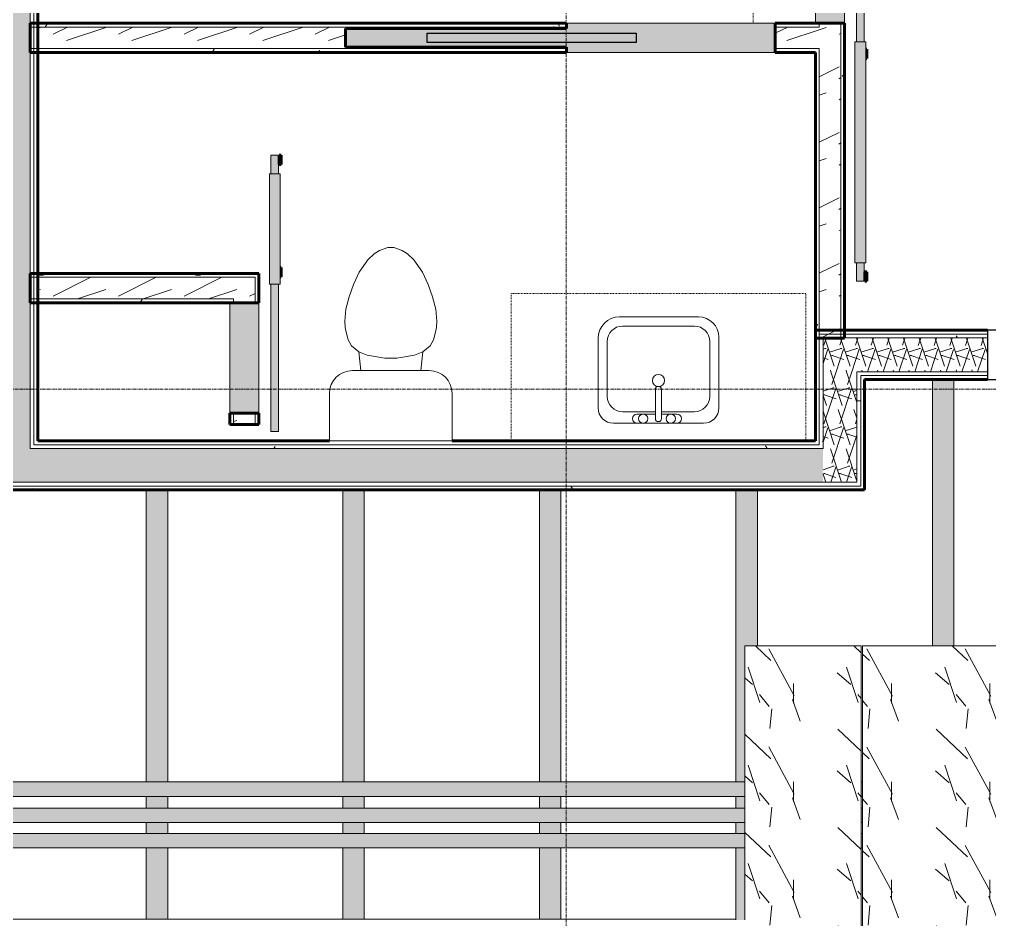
# Model space of a CAD drawing. Header units: inches. Extents: x -4169 to -1846, y 9706 to 12377.
# Drawn here: x -2916.3 to -2758.4, y 10380.8 to 10527.4 of the extents above; entities that cross this region are included whole.
import ezdxf

# ---------------------------------------------------------------- set-up
doc = ezdxf.new("R2010")
doc.units = ezdxf.units.IN
doc.header["$MEASUREMENT"] = 0
doc.linetypes.add('Dash', pattern=[0.25, 0.125, -0.125])
doc.linetypes.add('Grid Line 1_2_', pattern=[0.875, 0.5, -0.125, 0.125, -0.125])
for name, color, linetype, lineweight in [('0-1', 7, 'Continuous', 5), ('0-2', 7, 'Continuous', 18), ('A-CLNG', 13, 'Continuous', 18), ('A-CLNG-PATT-1', 35, 'Continuous', 18), ('A-DOOR', 31, 'Continuous', 18), ('A-DOOR-2', 90, 'Continuous', 30), ('A-DOOR-3', 135, 'Continuous', 18), ('A-DOOR-4', 7, 'Continuous', 18), ('A-DOOR-5', 50, 'Continuous', 60), ('A-DOOR-6', 31, 'Continuous', 30), ('A-DOOR-7', 31, 'Continuous', 9), ('A-DOOR-FRAM', 31, 'Continuous', 30), ('A-FLOR-2', 7, 'Continuous', 18), ('A-WALL', 113, 'Continuous', 18), ('A-WALL-1', 8, 'Continuous', 5), ('A-WALL-3', 50, 'Continuous', 60), ('A-WALL-4', 7, 'Continuous', 18), ('A-WALL-PATT-1', 250, 'Continuous', 9), ('A-WALL-PATT-2', 253, 'Continuous', 9), ('A-WALL-PATT-4', 111, 'Continuous', 9), ('I-FURN-1', 250, 'Continuous', 9), ('I-FURN-HDLN-1', 250, 'Dash', 9), ('I-WALL-3', 2, 'Continuous', 60), ('P-PIPE', 3, 'Continuous', 9), ('P-PIPE-1', 3, 'Continuous', 5), ('P-SANR-FIXT-2', 250, 'Continuous', 9), ('Q-CASE-HDLN-1', 250, 'Dash', 9), ('S-BEAM', 12, 'Continuous', 9), ('S-GRID-1', 1, 'Grid Line 1_2_', 9)]:
    doc.layers.add(name, color=color, linetype=linetype, lineweight=lineweight)
pattern_1 = [(0, (0, 0), (20.48, 5.12), [0.845, -14.515, 0.845, -14.515, -81.92]), (0, (0, 0), (20.48, 5.12), [-30.72, 0.845, -29.875, 0.845, -14.515, -35.84]), (0, (0, 0), (20.48, 5.12), [-76.8, 0.845, -9.395, 0.845, -24.755]), (120, (7.68, 2.56), (-14.67405, 15.1762003), [0.845, -14.515, 0.845, -14.515, -81.92]), (120, (7.68, 2.56), (-14.67405, 15.1762003), [-30.72, 0.845, -29.875, 0.845, -14.515, -35.84]), (120, (7.68, 2.56), (-14.67405, 15.1762003), [-76.8, 0.845, -9.395, 0.845, -24.755]), (240, (10.24, 12.8), (-5.80595, -20.2962003), [0.845, -14.515, 0.845, -14.515, -81.92]), (240, (10.24, 12.8), (-5.80595, -20.2962003), [-30.72, 0.845, -29.875, 0.845, -14.515, -35.84]), (240, (10.24, 12.8), (-5.80595, -20.2962003), [-76.8, 0.845, -9.395, 0.845, -24.755])]
pattern_2 = [(216.87, (4.265, 10.662), (31.9871619, 21.32545714), [5.331, -47.981]), (206.565, (10.662, 7.464), (-10.662476, -10.6620098), [11.921, -11.921]), (198.435, (10.662, 2.132), (-21.3244936, -10.6625869), [6.744, -26.974])]
pattern_3 = [(161.57, (0.32, 0.32), (-2.560496185, -0.000537386), [0, -18.214, 2.022, 0]), (18.43, (-0.32, 0.32), (-2.560496185, 0.000537386), [0, -18.214, 2.022, 0]), (108.43, (0.32, 0.32), (1.27922091, -6.400876726), [6.07, -14.166]), (71.57, (-0.32, 0.32), (1.27922091, 6.400876726), [6.07, -14.166])]

# ---------------------------------------------------------------- blocks, each defined once
blk = doc.blocks.new('Pocket_Door_2385 - 34_ x 80_-1722096-ENLARGED RCP - 2ND FLOOR PLAN')
at = {"layer": 'A-DOOR-2'}
for p, q in [((-39.67, -0.75), (-39.67, 0.75)), ((-39.67, 0.75), (-5.67, 0.75)), ((-5.67, 0.75), (-5.67, -0.75)), ((-5.67, -0.75), (-39.67, -0.75))]:
    blk.add_line(p, q, dxfattribs=at)
blk = doc.blocks.new('M_Sink Vanity-Square - 500 x 440mm-1372835-ENLARGED RCP - 2ND FLOOR PLAN')
at = {"layer": 'P-SANR-FIXT-2'}
for p, q in [((-5.72, 10.23), (7.14, 10.23)), ((-5.72, 10.23), (7.14, 10.23)), ((-5.22, 8.73), (6.46, 8.73)), ((-9.22, -4.59), (-9.22, 6.73)), ((-9.22, -4.59), (-9.22, 6.73)), ((10.46, 6.91), (10.46, -4.59)), ((10.46, 6.91), (10.46, -4.59)), ((-7.72, -2.72), (-7.72, 6.23)), ((8.96, 6.23), (8.96, -2.72)), ((0.12, -6.33), (0.12, -1.59)), ((1.12, -6.33), (1.12, -1.59)), ((0.12, -5.22), (-5.22, -5.22)), ((-2.88, -5.59), (0.12, -5.59)), ((6.46, -5.22), (1.12, -5.22)), ((1.12, -5.59), (3.62, -5.59)), ((7.96, -7.09), (-6.72, -7.09)), ((7.96, -7.09), (-6.72, -7.09)), ((3.62, -7.09), (-2.88, -7.09))]:
    blk.add_line(p, q, dxfattribs=at)
for centre, radius, start, end in [((-5.72, 6.73), 3.5, 90, 180), ((-5.72, 6.73), 3.5, 90, 180), ((7.14, 6.91), 3.32, 0, 90), ((7.14, 6.91), 3.32, 360, 90), ((-5.22, 6.23), 2.5, 90, 180), ((6.46, 6.23), 2.5, 360, 90), ((0.62, -0.13), 1, 360, 180), ((0.62, -0.13), 1, 180, 0), ((0.62, -1.59), 0.5, 360, 180), ((-5.22, -2.72), 2.5, 180, 270), ((6.46, -2.72), 2.5, 270, 360), ((-6.72, -4.59), 2.5, 180, 270), ((-6.72, -4.59), 2.5, 180, 270), ((7.96, -4.59), 2.5, 270, 0), ((7.96, -4.59), 2.5, 270, 0), ((-2.88, -6.34), 0.75, 90, 270), ((-1.88, -6.34), 0.75, 360, 180), ((2.62, -6.34), 0.75, 0, 180), ((3.62, -6.34), 0.75, 270, 90), ((-1.88, -6.34), 0.75, 180, 0), ((0.62, -6.33), 0.5, 180, 0), ((2.62, -6.34), 0.75, 180, 0)]:
    blk.add_arc(centre, radius, start, end, dxfattribs=at)
blk = doc.blocks.new('Toilet-Domestic-3D - Toilet-Domestic-3D-1352612-ENLARGED RCP - 2ND FLOOR PLAN')
at = {"layer": 'P-SANR-FIXT-2'}
for p, q in [((-9.98, 19.48), (9.98, 19.48)), ((-9.98, 11.75), (-9.98, 19.48)), ((9.98, 19.48), (9.98, 11.75)), ((6.25, 8.02), (-6.25, 8.02)), ((-4.86, 8.02), (-5.21, 5)), ((4.86, 8.02), (5.21, 5)), ((-5.21, 5), (-6.4, 4)), ((-3.84, 5.5), (-5.21, 5)), ((-1, 6), (-3.84, 5.5)), ((1, 6), (-1, 6)), ((3.84, 5.5), (1, 6)), ((5.21, 5), (3.84, 5.5)), ((6.4, 4), (5.21, 5)), ((-6.4, 4), (-6.97, 3)), ((6.97, 3), (6.4, 4)), ((-7.24, 2), (-7.41, 1)), ((-6.97, 3), (-7.24, 2)), ((7.24, 2), (6.97, 3)), ((7.41, 1), (7.24, 2)), ((-7.41, 1), (-7.5, 0)), ((-7.5, 0), (-7.33, -1.99)), ((7.33, -1.99), (7.5, 0)), ((7.5, 0), (7.41, 1)), ((-7.33, -1.99), (-6.79, -4)), ((6.79, -4), (7.33, -1.99)), ((-6.79, -4), (-6.06, -6)), ((6.06, -6), (6.79, -4)), ((-6.06, -6), (-5.13, -8)), ((5.13, -8), (6.06, -6)), ((-5.13, -8), (-3.74, -10)), ((3.74, -10), (5.13, -8)), ((-3.74, -10), (-2.74, -11)), ((-2.74, -11), (-1.87, -11.5)), ((1.87, -11.5), (2.74, -11)), ((2.74, -11), (3.74, -10)), ((-1.87, -11.5), (-0.5, -12)), ((-0.5, -12), (0.5, -12)), ((0.5, -12), (1.87, -11.5))]:
    blk.add_line(p, q, dxfattribs=at)
for centre, start, end in [((-6.25, 11.75), 180, 270), ((6.25, 11.75), 270, 360)]:
    blk.add_arc(centre, 3.73, start, end, dxfattribs=at)
blk = doc.blocks.new('OD_CW_Countertop - OD_CW_Countertop-V51-ENLARGED RCP - 2ND FLOOR PLAN')
at = {"layer": 'Q-CASE-HDLN-1'}
for p, q in [((0.74, 23.99), (0.74, 0)), ((48.74, 0), (48.74, 23.99)), ((0.74, 0), (48.74, 0))]:
    blk.add_line(p, q, dxfattribs=at)
blk = doc.blocks.new('Interior_barn_door_18732 - Interior_barn_door_18732-2490868-ENLARGED RCP - 2ND FLOOR PLAN')
at = {"layer": 'A-DOOR-3'}
h = blk.add_hatch(color=256, dxfattribs=at)
h.paths.add_polyline_path([(21, -4.79), (21, -4.32), (-21, -4.34), (-21, -4.95), (21, -4.95)], flags=0)
h.paths.add_polyline_path([(-57, -4.63), (-57, -4.32), (-60, -4.34), (-60, -4.95), (-57, -4.95), (-57, -4.64)], flags=0)
for points in [[(-21, -4.07), (-57, -4.07), (-57, -5.82), (-21, -5.82)], [(-58.5, -6), (-58.5, -5.67), (-60, -5.67), (-60, -6)], [(-22.23, -6), (-22.23, -5.82), (-23.73, -5.82), (-23.73, -6), (-22.68, -6)]]:
    blk.add_hatch(color=256, dxfattribs=at).paths.add_polyline_path(points, flags=0)
h = blk.add_hatch(color=256, dxfattribs=at)
h.paths.add_polyline_path([(21, -5.55), (21, -4.95), (-21, -4.95), (-21, -5.57), (21, -5.57)], flags=0)
h.paths.add_polyline_path([(-57, -5.39), (-57, -4.95), (-60, -4.95), (-60, -5.57), (-57, -5.55), (-57, -5.39)], flags=0)
at = {"layer": 'A-DOOR-4'}
for p, q in [((-60, -4.32), (-57, -4.32)), ((-60, -4.32), (-60, -4.95)), ((-57, -5.82), (-57, -4.07)), ((-57, -4.07), (-21, -4.07)), ((-21, -4.07), (-21, -5.82)), ((-21, -4.32), (21, -4.32)), ((21, -4.95), (21, -4.32)), ((-60, -4.95), (-60, -5.57)), ((-57, -5.57), (-60, -5.57)), ((-21, -5.82), (-57, -5.82)), ((21, -5.57), (-21, -5.57)), ((21, -5.57), (21, -4.95))]:
    blk.add_line(p, q, dxfattribs=at)
at = {"layer": 'A-DOOR-5'}
for p, q in [((-60, -6), (-60, -5.67)), ((-60, -5.67), (-58.5, -5.67)), ((-58.5, -6), (-60, -6)), ((-58.5, -5.67), (-58.5, -6)), ((-23.73, -6), (-23.73, -5.82)), ((-22.23, -6), (-23.73, -6)), ((-22.23, -5.82), (-22.23, -6))]:
    blk.add_line(p, q, dxfattribs=at)
blk = doc.blocks.new('Bed-Standard - Queen 60_ x 79_-1242961-ENLARGED RCP - 2ND FLOOR PLAN')
at = {"layer": 'I-FURN-1'}
for p, q in [((40.69, 37.7), (-19.31, 37.7)), ((-19.31, 37.7), (-19.31, -41.3)), ((40.69, -41.3), (40.69, 37.7)), ((-16.31, 35.7), (-16.31, 23.7)), ((-16.31, 35.7), (37.69, 35.7)), ((37.69, 35.7), (37.69, 23.7)), ((40.69, 23.7), (-19.31, 17.13)), ((-16.31, 23.7), (37.69, 23.7)), ((-19.31, -41.3), (40.69, -41.3))]:
    blk.add_line(p, q, dxfattribs=at)
at = {"layer": 'I-FURN-HDLN-1'}
for p, q in [((-55.31, 37.7), (-55.31, -77.3)), ((64.69, -77.3), (64.69, 37.7)), ((-55.31, -77.3), (64.69, -77.3))]:
    blk.add_line(p, q, dxfattribs=at)
blk = doc.blocks.new('Interior_barn_door_18732 - Interior_barn_door_18732 18_-2490978-ENLARGED RCP - 2ND FLOOR PLAN')
at = {"layer": 'A-DOOR-3'}
for points in [[(-33, 6), (-33, 5.67), (-31.5, 5.67), (-31.5, 6)], [(-13.13, 5.82), (-30, 5.82), (-30, 4.07), (-12, 4.07), (-12, 5.82)], [(-14.73, 6), (-14.73, 5.82), (-13.23, 5.82), (-13.23, 6)]]:
    blk.add_hatch(color=256, dxfattribs=at).paths.add_polyline_path(points, flags=0)
h = blk.add_hatch(color=256, dxfattribs=at)
h.paths.add_polyline_path([(12, 5.57), (-12, 5.55), (-12, 4.95), (12, 4.95), (12, 5.55)], flags=0)
h.paths.add_polyline_path([(-30, 5.57), (-33, 5.55), (-33, 4.95), (-30, 4.95), (-30, 5.57)], flags=0)
h = blk.add_hatch(color=256, dxfattribs=at)
h.paths.add_polyline_path([(10.81, 4.95), (-12, 4.95), (-12, 4.32), (12, 4.34), (12, 4.95)], flags=0)
h.paths.add_polyline_path([(-30, 4.95), (-33, 4.95), (-33, 4.32), (-30, 4.34), (-30, 4.8)], flags=0)
at = {"layer": 'A-DOOR-4'}
for p, q in [((-33, 5.57), (-30, 5.57)), ((-33, 5.57), (-33, 4.95)), ((-33, 4.95), (-33, 4.32)), ((-30, 4.07), (-30, 5.82)), ((-30, 5.82), (-12, 5.82)), ((-12, 5.82), (-12, 4.07)), ((-12, 5.57), (12, 5.57)), ((12, 4.95), (12, 5.57)), ((12, 4.32), (12, 4.95)), ((-30, 4.32), (-33, 4.32)), ((-12, 4.07), (-30, 4.07)), ((12, 4.32), (-12, 4.32))]:
    blk.add_line(p, q, dxfattribs=at)
at = {"layer": 'A-DOOR-5'}
for p, q in [((-33, 6), (-33, 5.67)), ((-31.5, 6), (-33, 6)), ((-33, 5.67), (-31.5, 5.67)), ((-31.5, 5.67), (-31.5, 6)), ((-14.73, 6), (-14.73, 5.82)), ((-13.23, 6), (-14.73, 6)), ((-13.23, 5.82), (-13.23, 6))]:
    blk.add_line(p, q, dxfattribs=at)
blk = doc.blocks.new('CTR - 1st Phase - Unit Layouts_rvt-1-ENLARGED RCP - 2ND FLOOR PLAN')
at = {"layer": 'A-WALL-1'}
for points in [[(-2782.6, 10526.79), (-2781.97, 10526.79), (-2781.97, 10562.79), (-2786.72, 10562.79), (-2786.72, 10526.79), (-2786.1, 10526.79)], [(-2827.25, 10522.04), (-2793.25, 10522.04), (-2793.25, 10526.79), (-2827.25, 10526.79), (-2827.25, 10525.92), (-2863.25, 10525.92), (-2863.25, 10522.92), (-2827.25, 10522.92), (-2827.25, 10522.67)], [(-2877.95, 10463.29), (-2877.32, 10463.29), (-2877.32, 10481.29), (-2882.07, 10481.29), (-2882.07, 10463.29), (-2881.45, 10463.29)]]:
    blk.add_hatch(color=256, dxfattribs=at).paths.add_polyline_path(points, flags=0)
at = {"layer": 'A-WALL-PATT-1'}
h = blk.add_hatch(dxfattribs=at)
h.set_pattern_fill('FP_1', color=256, style=0, pattern_type=2)
h.set_pattern_definition(pattern_1)
h.paths.add_polyline_path([(-2786.1, 10475.52), (-2786.1, 10522.67), (-2786.72, 10522.67), (-2786.72, 10475.52)], flags=0)
h.paths.add_polyline_path([(-2786.72, 10526.17), (-2786.1, 10526.17), (-2786.1, 10526.79), (-2786.72, 10526.79)], flags=0)
h.paths.add_polyline_path([(-2786.72, 10562.79), (-2786.1, 10562.79), (-2786.1, 10565.89), (-2786.72, 10565.89)], flags=0)
h = blk.add_hatch(dxfattribs=at)
h.set_pattern_fill('FP_1', color=256, style=0, pattern_type=2)
h.set_pattern_definition(pattern_1)
h.paths.add_polyline_path([(-2781.97, 10475.54), (-2781.97, 10475.54), (-2781.97, 10526.79), (-2782.6, 10526.79), (-2782.6, 10475.54)], flags=0)
h.paths.add_polyline_path([(-2781.97, 10562.79), (-2781.97, 10565.89), (-2782.6, 10565.89), (-2782.6, 10562.79)], flags=0)
h = blk.add_hatch(dxfattribs=at)
h.set_pattern_fill('FP_1', color=256, style=0, pattern_type=2)
h.set_pattern_definition(pattern_1)
h.paths.add_polyline_path([(-2786.72, 10526.17), (-2786.72, 10526.79), (-2793.25, 10526.79), (-2793.25, 10526.17), (-2788.86, 10526.17)], flags=0)
h.paths.add_polyline_path([(-2911.85, 10526.17), (-2827.25, 10526.17), (-2827.25, 10526.79), (-2913.32, 10526.79), (-2913.32, 10526.17)], flags=0)
h = blk.add_hatch(dxfattribs=at)
h.set_pattern_fill('FP_1', color=256, style=0, pattern_type=2)
h.set_pattern_definition(pattern_1)
h.paths.add_polyline_path([(-2786.72, 10522.04), (-2786.72, 10522.67), (-2793.25, 10522.67), (-2793.25, 10522.04), (-2788.86, 10522.04)], flags=0)
h.paths.add_polyline_path([(-2827.25, 10522.04), (-2827.25, 10522.67), (-2913.32, 10522.66), (-2913.32, 10522.04), (-2832.85, 10522.04)], flags=0)
h = blk.add_hatch(dxfattribs=at)
h.set_pattern_fill('FP_1', color=256, style=0, pattern_type=2)
h.set_pattern_definition(pattern_1)
h.paths.add_polyline_path([(-2877.32, 10485.42), (-2877.32, 10486.04), (-2913.32, 10486.02), (-2913.32, 10485.42), (-2877.95, 10485.42)], flags=0)
h = blk.add_hatch(dxfattribs=at)
h.set_pattern_fill('FP_1', color=256, style=0, pattern_type=2)
h.set_pattern_definition(pattern_1)
h.paths.add_polyline_path([(-2913.32, 10481.29), (-2881.45, 10481.29), (-2881.45, 10481.92), (-2913.32, 10481.92)], flags=0)
at = {"layer": 'A-WALL-PATT-2'}
h = blk.add_hatch(dxfattribs=at)
h.set_pattern_fill('FP_2', color=256, style=0, pattern_type=2)
h.set_pattern_definition(pattern_2)
h.paths.add_polyline_path([(-2782.6, 10475.52), (-2782.6, 10526.79), (-2786.1, 10526.79), (-2786.1, 10475.52)], flags=0)
h.paths.add_polyline_path([(-2782.6, 10562.79), (-2782.6, 10566.52), (-2786.1, 10566.52), (-2786.1, 10562.79), (-2783.55, 10562.79)], flags=0)
h = blk.add_hatch(dxfattribs=at)
h.set_pattern_fill('FP_2', color=256, style=0, pattern_type=2)
h.set_pattern_definition(pattern_2)
h.paths.add_polyline_path([(-2788.86, 10522.67), (-2786.1, 10522.67), (-2786.1, 10526.17), (-2793.25, 10526.17), (-2793.25, 10522.67)], flags=0)
h.paths.add_polyline_path([(-2863.25, 10522.67), (-2827.25, 10522.67), (-2827.25, 10522.92), (-2863.25, 10522.92), (-2863.25, 10525.92), (-2827.25, 10525.92), (-2827.25, 10526.17), (-2913.32, 10526.16), (-2913.32, 10522.67), (-2867.37, 10522.67)], flags=0)
h = blk.add_hatch(dxfattribs=at)
h.set_pattern_fill('FP_2', color=256, style=0, pattern_type=2)
h.set_pattern_definition(pattern_2)
h.paths.add_polyline_path([(-2913.32, 10481.92), (-2877.95, 10481.92), (-2877.95, 10485.42), (-2913.32, 10485.42), (-2913.32, 10485.28)], flags=0)
h = blk.add_hatch(dxfattribs=at)
h.set_pattern_fill('FP_2', color=256, style=0, pattern_type=2)
h.set_pattern_definition(pattern_2)
h.paths.add_polyline_path([(-2877.95, 10461.48), (-2877.95, 10463.29), (-2881.45, 10463.29), (-2881.45, 10461.48)], flags=0)
h.paths.add_polyline_path([(-2877.95, 10481.29), (-2877.95, 10481.92), (-2881.45, 10481.92), (-2881.45, 10481.29), (-2878.06, 10481.29)], flags=0)
at = {"layer": 'A-WALL-3'}
for p, q in [((-2914.57, 10526.79), (-2827.25, 10526.79)), ((-2914.57, 10522.04), (-2914.57, 10526.79)), ((-2827.25, 10526.79), (-2827.25, 10525.92)), ((-2793.25, 10526.79), (-2786.72, 10526.79)), ((-2793.25, 10522.04), (-2793.25, 10526.79)), ((-2786.72, 10526.79), (-2781.97, 10526.79)), ((-2781.97, 10526.79), (-2781.97, 10475.52)), ((-2827.25, 10525.92), (-2863.25, 10525.92)), ((-2863.25, 10525.92), (-2863.25, 10522.92)), ((-2827.25, 10522.04), (-2914.57, 10522.04)), ((-2863.25, 10522.92), (-2827.25, 10522.92)), ((-2827.25, 10522.92), (-2827.25, 10522.04)), ((-2786.72, 10522.04), (-2793.25, 10522.04)), ((-2786.72, 10475.52), (-2786.72, 10522.04)), ((-2914.57, 10481.29), (-2914.57, 10486.04)), ((-2914.57, 10486.04), (-2877.32, 10486.04)), ((-2877.32, 10486.04), (-2877.32, 10481.29)), ((-2877.32, 10481.29), (-2914.57, 10481.29)), ((-2781.97, 10475.52), (-2786.72, 10475.52)), ((-2882.07, 10461.48), (-2882.07, 10463.29)), ((-2882.07, 10463.29), (-2877.32, 10463.29)), ((-2877.32, 10463.29), (-2877.32, 10461.48)), ((-2877.32, 10461.48), (-2882.07, 10461.48))]:
    blk.add_line(p, q, dxfattribs=at)
at = {"layer": 'A-WALL-4'}
for p, q in [((-2786.72, 10562.79), (-2786.72, 10526.79)), ((-2781.97, 10526.79), (-2781.97, 10562.79)), ((-2793.25, 10526.79), (-2827.25, 10526.79)), ((-2786.1, 10526.17), (-2786.1, 10526.79)), ((-2782.6, 10475.52), (-2782.6, 10526.79)), ((-2827.25, 10526.17), (-2914.57, 10526.17)), ((-2786.72, 10526.17), (-2793.25, 10526.17)), ((-2786.1, 10526.17), (-2786.72, 10526.17)), ((-2827.25, 10522.67), (-2914.57, 10522.67)), ((-2827.25, 10522.04), (-2793.25, 10522.04)), ((-2786.72, 10522.67), (-2793.25, 10522.67)), ((-2786.1, 10522.67), (-2786.72, 10522.67)), ((-2786.1, 10475.52), (-2786.1, 10522.67)), ((-2914.57, 10485.42), (-2877.95, 10485.42)), ((-2877.95, 10481.92), (-2877.95, 10485.42)), ((-2914.57, 10481.92), (-2881.45, 10481.92)), ((-2882.07, 10481.29), (-2882.07, 10463.29)), ((-2881.45, 10481.29), (-2881.45, 10481.92)), ((-2877.95, 10481.29), (-2877.95, 10481.92)), ((-2877.32, 10463.29), (-2877.32, 10481.29)), ((-2881.45, 10461.48), (-2881.45, 10463.29)), ((-2877.95, 10461.48), (-2877.95, 10463.29))]:
    blk.add_line(p, q, dxfattribs=at)
at = {"layer": '0-2'}
for name, p, rotation in [('Bed-Standard - Queen 60_ x 79_-1242961-ENLARGED RCP - 2ND FLOOR PLAN', (-2874.14, 10582.1), 89.99999999998352), ('Interior_barn_door_18732 - Interior_barn_door_18732-2490868-ENLARGED RCP - 2ND FLOOR PLAN', (-2784.35, 10544.79), 89.99999999997061), ('Interior_barn_door_18732 - Interior_barn_door_18732 18_-2490978-ENLARGED RCP - 2ND FLOOR PLAN', (-2879.7, 10472.29), 269.9999999999615), ('Toilet-Domestic-3D - Toilet-Domestic-3D-1352612-ENLARGED RCP - 2ND FLOOR PLAN', (-2855.85, 10478.26), 180), ('OD_CW_Countertop - OD_CW_Countertop-V51-ENLARGED RCP - 2ND FLOOR PLAN', (-2787.54, 10482.78), 180)]:
    blk.add_blockref(name, p, dxfattribs=dict(at, rotation=rotation))
for name, p in [('Pocket_Door_2385 - 34_ x 80_-1722096-ENLARGED RCP - 2ND FLOOR PLAN', (-2810.25, 10524.42)), ('M_Sink Vanity-Square - 500 x 440mm-1372835-ENLARGED RCP - 2ND FLOOR PLAN', (-2812.89, 10468.75))]:
    blk.add_blockref(name, p, dxfattribs=at)
blk = doc.blocks.new('CTR - 1st Phase - Shell_rvt-1-ENLARGED RCP - 2ND FLOOR PLAN')
at = {"layer": 'A-FLOR-2'}
for p, q in [((-2780.17, 10450.69), (-2780.17, 10450.79)), ((-2924.17, 10450.69), (-2895.67, 10450.69)), ((-2892.17, 10450.69), (-2863.67, 10450.69)), ((-2860.17, 10450.69), (-2831.67, 10450.69)), ((-2828.17, 10450.69), (-2799.67, 10450.69)), ((-2796.17, 10450.69), (-2780.17, 10450.69)), ((-2895.67, 10380.89), (-2924.17, 10380.89)), ((-2863.67, 10380.89), (-2892.17, 10380.89)), ((-2831.67, 10380.89), (-2860.17, 10380.89)), ((-2799.67, 10380.89), (-2828.17, 10380.89))]:
    blk.add_line(p, q, dxfattribs=at)
at = {"layer": 'S-GRID-1'}
for p, q in [((-2827.32, 9836.18), (-2827.32, 12344.54)), ((-1846.46, 10467.19), (-4136.46, 10467.19))]:
    blk.add_line(p, q, dxfattribs=at)
blk = doc.blocks.new('HOLLOW METAL - UNIT DOOR-2125825-ENLARGED RCP - 2ND FLOOR PLAN')
at = {"layer": 'A-DOOR-6'}
for p, q in [((18, 40.25), (16.25, 40.25)), ((16.25, 40.25), (16.25, 4.25)), ((18, 4.25), (18, 40.25)), ((16.25, 4.25), (18, 4.25))]:
    blk.add_line(p, q, dxfattribs=at)
at = {"layer": 'A-DOOR-7'}
blk.add_arc((18, 4.25), 36, 90, 180, dxfattribs=at)
at = {"layer": 'A-DOOR-FRAM'}
for p, q in [((-18, 4.25), (-20, 4.25)), ((-20, 4.25), (-20, -3.75)), ((-18, 2.3125), (-18, 4.25)), ((18, 4.25), (18, 2.3125)), ((20, 4.25), (18, 4.25)), ((20, -3.75), (20, 4.25)), ((-17.375, 2.3125), (-18, 2.3125)), ((-17.375, -1.8125), (-17.375, 2.3125)), ((18, 2.3125), (17.375, 2.3125)), ((17.375, 2.3125), (17.375, -1.8125)), ((-18, -3.75), (-18, -1.8125)), ((-18, -1.8125), (-17.375, -1.8125)), ((17.375, -1.8125), (18, -1.8125)), ((18, -1.8125), (18, -3.75)), ((-20, -3.75), (-18, -3.75)), ((18, -3.75), (20, -3.75))]:
    blk.add_line(p, q, dxfattribs=at)
blk = doc.blocks.new('Dimension Lumber - LVL - 3_5X5_5-V149-ENLARGED RCP - 2ND FLOOR PLAN')
at = {"layer": 'S-BEAM'}
h = blk.add_hatch(color=256, dxfattribs=at)
h.paths.add_polyline_path([(-34.9, -1.75), (-23.29, -1.75), (-23.29, 1.75), (-34.9, 1.75), (-34.9, 1.54)], flags=0)
h.paths.add_polyline_path([(-20.91, 1.75), (-20.91, -1.75), (-19.16, -1.75), (-19.16, 1.75)], flags=0)
h.paths.add_polyline_path([(-16.78, 1.54), (-16.78, -1.75), (-14.92, -1.75), (-14.92, 1.75), (-16.78, 1.75)], flags=0)
h.paths.add_polyline_path([(-12.54, 1.75), (-12.54, -1.75), (34.9, -1.75), (34.9, 1.75), (-5.79, 1.75)], flags=0)
for p, q in [((-34.9, 1.75), (-34.9, -1.75)), ((-34.9, 1.75), (-23.29, 1.75)), ((-20.91, 1.75), (-19.16, 1.75)), ((-16.78, 1.75), (-14.92, 1.75)), ((-12.54, 1.75), (34.9, 1.75)), ((34.9, -1.75), (34.9, 1.75)), ((-34.9, -1.75), (-23.29, -1.75)), ((-20.91, -1.75), (-19.16, -1.75)), ((-16.78, -1.75), (-14.92, -1.75)), ((-12.54, -1.75), (34.9, -1.75))]:
    blk.add_line(p, q, dxfattribs=at)
blk = doc.blocks.new('Dimension Lumber - LVL - 3_5X5_5-V151-ENLARGED RCP - 2ND FLOOR PLAN')
at = {"layer": 'S-BEAM'}
h = blk.add_hatch(color=256, dxfattribs=at)
h.paths.add_polyline_path([(-24.53, 0.31), (-12.81, 0.31), (-12.81, 1.75), (-24.53, 1.75), (-24.53, 0.6)], flags=0)
h.paths.add_polyline_path([(-10.44, 0.31), (-8.68, 0.31), (-8.68, 1.75), (-10.44, 1.75)], flags=0)
h.paths.add_polyline_path([(-6.31, 0.31), (-4.44, 0.31), (-4.44, 1.75), (-6.31, 1.75)], flags=0)
h.paths.add_polyline_path([(-2.07, 0.31), (20.07, 0.31), (20.07, -1.75), (45.37, -1.75), (45.37, 1.75), (-2.07, 1.75)], flags=0)
for p, q in [((-24.53, 1.75), (-12.81, 1.75)), ((-10.44, 1.75), (-8.68, 1.75)), ((-6.31, 1.75), (-4.44, 1.75)), ((-2.07, 1.75), (45.37, 1.75)), ((45.37, -1.75), (45.37, 1.75)), ((20.07, -1.75), (45.37, -1.75))]:
    blk.add_line(p, q, dxfattribs=at)
blk = doc.blocks.new('Dimension Lumber - LVL - 3_5X5_5-V152-ENLARGED RCP - 2ND FLOOR PLAN')
at = {"layer": 'S-BEAM'}
blk.add_hatch(color=256, dxfattribs=at).paths.add_polyline_path([(9.6, -1.75), (53, -1.75), (53, 1.75), (9.6, 1.75)], flags=0)
for p, q in [((9.6, 1.75), (53, 1.75)), ((9.6, -1.75), (53, -1.75))]:
    blk.add_line(p, q, dxfattribs=at)

msp = doc.modelspace()

# ---------------------------------------------------------------- hatches: boundary and pattern name
at = {"layer": 'A-CLNG-PATT-1'}
h = msp.add_hatch(dxfattribs=at)
h.set_pattern_fill('FP_53', color=256, style=0, pattern_type=2)
h.set_pattern_definition([(108.435, (4.16, 0), (-16.000521, 32.0003383), [6.072, -44.525]), (139.399, (2.24, 5.76), (-96.00016541, 79.9998798), [2.95, -144.562]), (136.848, (16, 7.68), (-240.00202852, 223.9982064), [7.018, -343.889]), (109.983, (10.88, 12.48), (-47.99971113, 127.99986808), [3.746, -183.53]), (90, (9.6, 0), (-16, 16), [3.2, -12.8]), (118.443, (9.6, 3.2), (112.0002199, -207.99937941), [8.734, -427.981]), (84.289, (5.44, 10.88), (-16.00092206, -143.99947947), [3.216, -157.582]), (129.806, (5.76, 14.08), (64.00060153, -80.0001644), [2.499, -122.465])])
h.paths.add_polyline_path([(-2797.9, 10362.79), (-2779.28, 10362.79), (-2779.28, 10425.39), (-2798.23, 10425.39), (-2798.23, 10380.79), (-2797.9, 10380.79), (-2797.9, 10369.78)], flags=0)
h.paths.add_polyline_path([(-2740.88, 10362.79), (-2740.88, 10425.39), (-2779.03, 10425.39), (-2779.03, 10362.79), (-2741.2, 10362.79)], flags=0)
h.paths.add_polyline_path([(-2740.63, 10382.41), (-2721.68, 10382.41), (-2721.68, 10425.39), (-2740.63, 10425.39), (-2740.63, 10388.98)], flags=0)
at = {"layer": 'A-WALL-PATT-4'}
h = msp.add_hatch(dxfattribs=at)
h.set_pattern_fill('FP_4', color=256, style=0, pattern_type=2)
h.set_pattern_definition(pattern_3)
h.paths.add_polyline_path([(-2914.57, 10457.54), (-2914.57, 10843.14), (-2918.07, 10843.14), (-2918.07, 10457.54)], flags=0)
h = msp.add_hatch(dxfattribs=at)
h.set_pattern_fill('FP_1', color=256, style=0, pattern_type=2)
h.set_pattern_definition(pattern_1)
h.paths.add_polyline_path([(-2913.95, 10458.16), (-2913.95, 10647.42), (-2914.57, 10647.42), (-2914.57, 10458.16)], flags=0)
h.paths.add_polyline_path([(-2914.26, 10650.92), (-2913.95, 10650.92), (-2913.95, 10843.14), (-2914.57, 10843.14), (-2914.57, 10650.92)], flags=0)
h = msp.add_hatch(dxfattribs=at)
h.set_pattern_fill('FP_1', color=256, style=0, pattern_type=2)
h.set_pattern_definition(pattern_1)
h.paths.add_polyline_path([(-2913.32, 10458.79), (-2913.32, 10647.42), (-2913.95, 10647.42), (-2913.95, 10458.79)], flags=0)
h.paths.add_polyline_path([(-2913.95, 10650.92), (-2913.32, 10650.92), (-2913.32, 10692.35), (-2913.95, 10692.35), (-2913.95, 10651.95)], flags=0)
h.paths.add_polyline_path([(-2913.32, 10722.35), (-2913.32, 10843.14), (-2913.95, 10843.14), (-2913.95, 10722.35)], flags=0)
h = msp.add_hatch(dxfattribs=at)
h.set_pattern_fill('FP_1', color=256, style=0, pattern_type=2)
h.set_pattern_definition(pattern_1)
h.paths.add_polyline_path([(-2779.97, 10476.16), (-2758.72, 10476.16), (-2758.72, 10476.79), (-2781.97, 10476.79), (-2781.97, 10476.16)], flags=0)
h.paths.add_polyline_path([(-2718.72, 10476.16), (-2717.1, 10476.16), (-2717.1, 10476.79), (-2718.72, 10476.79)], flags=0)
h.paths.add_polyline_path([(-2712.35, 10476.16), (-2710.72, 10476.16), (-2710.72, 10476.79), (-2712.35, 10476.79), (-2712.35, 10476.16)], flags=0)
h.paths.add_polyline_path([(-2670.72, 10476.16), (-2647.47, 10476.16), (-2647.47, 10476.79), (-2670.72, 10476.79)], flags=0)
h = msp.add_hatch(dxfattribs=at)
h.set_pattern_fill('FP_1', color=256, style=0, pattern_type=2)
h.set_pattern_definition(pattern_1)
h.paths.add_polyline_path([(-2781.97, 10475.54), (-2758.72, 10475.54), (-2758.72, 10476.16), (-2781.97, 10476.16), (-2781.97, 10475.62)], flags=0)
h.paths.add_polyline_path([(-2710.72, 10475.54), (-2710.72, 10476.16), (-2712.97, 10476.16), (-2712.97, 10475.54), (-2711.72, 10475.54)], flags=0)
h.paths.add_polyline_path([(-2718.72, 10475.54), (-2716.47, 10475.54), (-2716.47, 10476.16), (-2718.72, 10476.16)], flags=0)
h.paths.add_polyline_path([(-2649.47, 10475.54), (-2647.47, 10475.54), (-2647.47, 10476.16), (-2670.72, 10476.16), (-2670.72, 10475.54), (-2653.8, 10475.54)], flags=0)
h = msp.add_hatch(dxfattribs=at)
h.set_pattern_fill('FP_1', color=256, style=0, pattern_type=2)
h.set_pattern_definition(pattern_1)
h.paths.add_polyline_path([(-2785.47, 10457.54), (-2785.47, 10475.52), (-2786.1, 10475.52), (-2786.1, 10457.54)], flags=0)
h = msp.add_hatch(dxfattribs=at)
h.set_pattern_fill('FP_4', color=256, style=0, pattern_type=2)
h.set_pattern_definition(pattern_3)
h.paths.add_polyline_path([(-2785.47, 10470.04), (-2758.72, 10470.04), (-2758.72, 10475.54), (-2785.47, 10475.52), (-2785.47, 10470.32)], flags=0)
h.paths.add_polyline_path([(-2718.72, 10470.04), (-2710.72, 10470.04), (-2710.72, 10475.54), (-2718.72, 10475.54), (-2718.72, 10470.32)], flags=0)
h.paths.add_polyline_path([(-2670.72, 10470.04), (-2643.97, 10470.04), (-2643.99, 10475.52), (-2670.72, 10475.54), (-2670.72, 10470.32)], flags=0)
h = msp.add_hatch(dxfattribs=at)
h.set_pattern_fill('FP_4', color=256, style=0, pattern_type=2)
h.set_pattern_definition(pattern_3)
h.paths.add_polyline_path([(-2779.97, 10452.04), (-2779.97, 10470.04), (-2785.47, 10470.04), (-2785.47, 10452.04), (-2780.17, 10452.04)], flags=0)
h = msp.add_hatch(dxfattribs=at)
h.set_pattern_fill('FP_1', color=256, style=0, pattern_type=2)
h.set_pattern_definition(pattern_1)
h.paths.add_polyline_path([(-2779.67, 10469.41), (-2758.72, 10469.41), (-2758.72, 10470.04), (-2779.97, 10470.04), (-2779.97, 10469.41)], flags=0)
h.paths.add_polyline_path([(-2712.97, 10469.41), (-2710.72, 10469.41), (-2710.72, 10470.04), (-2718.72, 10470.04), (-2718.72, 10469.41), (-2716.47, 10469.41)], flags=0)
h.paths.add_polyline_path([(-2668.17, 10469.41), (-2649.47, 10469.41), (-2649.47, 10470.04), (-2670.72, 10470.04), (-2670.72, 10469.41)], flags=0)
h = msp.add_hatch(dxfattribs=at)
h.set_pattern_fill('FP_1', color=256, style=0, pattern_type=2)
h.set_pattern_definition(pattern_1)
h.paths.add_polyline_path([(-2779.97, 10451.41), (-2779.35, 10451.41), (-2779.35, 10469.41), (-2779.97, 10469.41), (-2779.97, 10451.43)], flags=0)
h = msp.add_hatch(dxfattribs=at)
h.set_pattern_fill('FP_1', color=256, style=0, pattern_type=2)
h.set_pattern_definition(pattern_1)
h.paths.add_polyline_path([(-2779.35, 10450.79), (-2778.72, 10450.79), (-2778.72, 10468.79), (-2779.35, 10468.79), (-2779.35, 10450.82)], flags=0)
h = msp.add_hatch(dxfattribs=at)
h.set_pattern_fill('FP_1', color=256, style=0, pattern_type=2)
h.set_pattern_definition(pattern_1)
h.paths.add_polyline_path([(-2786.72, 10458.16), (-2786.72, 10458.79), (-2913.95, 10458.79), (-2913.95, 10458.16), (-2788.86, 10458.16)], flags=0)
h.paths.add_polyline_path([(-3018.15, 10458.16), (-2918.7, 10458.16), (-2918.7, 10458.79), (-3018.15, 10458.79)], flags=0)
h = msp.add_hatch(dxfattribs=at)
h.set_pattern_fill('FP_4', color=256, style=0, pattern_type=2)
h.set_pattern_definition(pattern_3)
h.paths.add_polyline_path([(-2788.86, 10452.04), (-2785.47, 10452.04), (-2785.47, 10457.54), (-3019.4, 10457.53), (-3019.4, 10452.04), (-2856.4, 10452.04)], flags=0)
h = msp.add_hatch(dxfattribs=at)
h.set_pattern_fill('FP_1', color=256, style=0, pattern_type=2)
h.set_pattern_definition(pattern_1)
h.paths.add_polyline_path([(-2786.72, 10457.54), (-2786.1, 10457.54), (-2786.1, 10458.16), (-2914.57, 10458.16), (-2914.57, 10457.54), (-2788.86, 10457.54)], flags=0)
h.paths.add_polyline_path([(-3018.75, 10457.54), (-2918.07, 10457.54), (-2918.07, 10458.16), (-3018.77, 10458.16), (-3018.77, 10457.54)], flags=0)
h = msp.add_hatch(dxfattribs=at)
h.set_pattern_fill('FP_1', color=256, style=0, pattern_type=2)
h.set_pattern_definition(pattern_1)
h.paths.add_polyline_path([(-2779.35, 10450.79), (-2779.35, 10451.41), (-3025.52, 10451.41), (-3025.5, 10450.79), (-2779.55, 10450.79)], flags=0)
h = msp.add_hatch(dxfattribs=at)
h.set_pattern_fill('FP_1', color=256, style=0, pattern_type=2)
h.set_pattern_definition(pattern_1)
h.paths.add_polyline_path([(-2779.98, 10451.41), (-2779.97, 10451.43), (-2779.97, 10452.04), (-3024.9, 10452.04), (-3024.88, 10451.41), (-2780, 10451.41)], flags=0)
at = {"layer": 'P-PIPE-1'}
h = msp.add_hatch(color=256, dxfattribs=at)
h.paths.add_polyline_path([(-2518.74, 10402.06), (-2508.23, 10402.06), (-2508.23, 10403.25), (-2721.68, 10403.24), (-2721.68, 10402.06), (-2535.62, 10402.06)], flags=0)
h.paths.add_polyline_path([(-3027.11, 10402.06), (-2798.23, 10402.06), (-2798.23, 10403.25), (-3435.32, 10403.25), (-3435.32, 10402.06), (-3042.11, 10402.06)], flags=0)
h.paths.add_polyline_path([(-2740.88, 10402.06), (-2740.63, 10402.06), (-2740.63, 10403.25), (-2740.88, 10403.24), (-2740.88, 10402.29)], flags=0)
h.paths.add_polyline_path([(-2779.03, 10402.06), (-2779.03, 10403.25), (-2779.28, 10403.24), (-2779.28, 10402.06)], flags=0)
h = msp.add_hatch(color=256, dxfattribs=at)
h.paths.add_polyline_path([(-2923.93, 10400.87), (-2798.23, 10400.9), (-2798.23, 10402.06), (-3435.32, 10402.06), (-3435.32, 10400.87), (-2924.17, 10400.87)], flags=0)
h.paths.add_polyline_path([(-2508.23, 10400.87), (-2508.23, 10402.06), (-2721.68, 10402.06), (-2721.68, 10400.87), (-2509.09, 10400.87)], flags=0)
h.paths.add_polyline_path([(-2740.63, 10400.87), (-2740.63, 10402.06), (-2740.88, 10402.06), (-2740.88, 10400.87)], flags=0)
h.paths.add_polyline_path([(-2779.03, 10400.87), (-2779.03, 10402.06), (-2779.28, 10402.06), (-2779.28, 10400.87)], flags=0)
h = msp.add_hatch(color=256, dxfattribs=at)
h.paths.add_polyline_path([(-2518.74, 10397.82), (-2512.47, 10397.82), (-2512.47, 10399.01), (-2721.68, 10399), (-2721.68, 10397.82), (-2519.78, 10397.82)], flags=0)
h.paths.add_polyline_path([(-3435.32, 10397.82), (-2798.23, 10397.82), (-2798.23, 10399.01), (-3435.32, 10399.01), (-3435.32, 10397.83)], flags=0)
h.paths.add_polyline_path([(-2740.88, 10397.82), (-2740.63, 10397.82), (-2740.63, 10399.01), (-2740.88, 10399), (-2740.88, 10398.05)], flags=0)
h.paths.add_polyline_path([(-2779.03, 10397.82), (-2779.03, 10399.01), (-2779.28, 10398.99), (-2779.28, 10397.82)], flags=0)
h = msp.add_hatch(color=256, dxfattribs=at)
h.paths.add_polyline_path([(-2940.81, 10396.63), (-2798.23, 10396.66), (-2798.23, 10397.82), (-3435.32, 10397.82), (-3435.32, 10396.63), (-2949.25, 10396.63)], flags=0)
h.paths.add_polyline_path([(-2518.74, 10396.63), (-2512.47, 10396.63), (-2512.47, 10397.82), (-2721.68, 10397.82), (-2721.68, 10396.63), (-2520.12, 10396.63)], flags=0)
h.paths.add_polyline_path([(-2740.88, 10396.63), (-2740.63, 10396.63), (-2740.63, 10397.82), (-2740.88, 10397.82), (-2740.88, 10396.66)], flags=0)
h.paths.add_polyline_path([(-2779.28, 10396.63), (-2779.03, 10396.66), (-2779.03, 10397.82), (-2779.28, 10397.82), (-2779.28, 10396.66)], flags=0)
h = msp.add_hatch(color=256, dxfattribs=at)
h.paths.add_polyline_path([(-2949.25, 10393.69), (-2798.23, 10393.69), (-2798.23, 10394.88), (-3435.32, 10394.88), (-3435.32, 10393.69), (-2957.69, 10393.69)], flags=0)
h.paths.add_polyline_path([(-2516.47, 10393.69), (-2516.47, 10394.88), (-2721.68, 10394.87), (-2721.68, 10393.69), (-2518.74, 10393.69)], flags=0)
h.paths.add_polyline_path([(-2740.63, 10393.69), (-2740.63, 10394.88), (-2740.88, 10394.87), (-2740.88, 10393.69)], flags=0)
h.paths.add_polyline_path([(-2779.03, 10393.69), (-2779.03, 10394.88), (-2779.28, 10394.87), (-2779.28, 10393.69)], flags=0)
h = msp.add_hatch(color=256, dxfattribs=at)
h.paths.add_polyline_path([(-3435.32, 10392.5), (-2798.23, 10392.53), (-2798.23, 10393.69), (-3435.32, 10393.69), (-3435.32, 10392.5)], flags=0)
h.paths.add_polyline_path([(-2516.47, 10392.5), (-2516.47, 10393.69), (-2721.68, 10393.69), (-2721.68, 10392.5), (-2518.74, 10392.5)], flags=0)
h.paths.add_polyline_path([(-2740.63, 10392.5), (-2740.63, 10393.69), (-2740.88, 10393.69), (-2740.88, 10392.5)], flags=0)
h.paths.add_polyline_path([(-2779.03, 10392.5), (-2779.03, 10393.69), (-2779.28, 10393.69), (-2779.28, 10392.5)], flags=0)

# ---------------------------------------------------------------- linework, layer by layer
at = {"layer": 'A-CLNG'}
for p, q in [((-2798.23, 10380.79), (-2798.23, 10425.39)), ((-2798.23, 10425.39), (-2779.28, 10425.39)), ((-2779.28, 10425.39), (-2779.28, 10362.79)), ((-2779.03, 10362.79), (-2779.03, 10425.39)), ((-2779.03, 10425.39), (-2740.88, 10425.39))]:
    msp.add_line(p, q, dxfattribs=at)
at = {"layer": 'A-WALL'}
for p, q in [((-2914.57, 10457.54), (-2914.57, 10843.14)), ((-2913.95, 10458.16), (-2913.95, 10692.35)), ((-2786.1, 10476.16), (-2758.72, 10476.16)), ((-2786.1, 10458.16), (-2786.1, 10476.16)), ((-2785.47, 10475.54), (-2758.72, 10475.54)), ((-2785.47, 10475.54), (-2785.47, 10457.54)), ((-2779.97, 10470.04), (-2758.72, 10470.04)), ((-2779.97, 10470.04), (-2779.97, 10452.04)), ((-2779.35, 10469.41), (-2758.72, 10469.41)), ((-2779.35, 10451.41), (-2779.35, 10469.41)), ((-2914.57, 10457.54), (-2785.47, 10457.54)), ((-2913.95, 10458.16), (-2786.1, 10458.16)), ((-3025.52, 10451.41), (-2779.35, 10451.41)), ((-3024.9, 10452.04), (-2779.97, 10452.04))]:
    msp.add_line(p, q, dxfattribs=at)
at = {"layer": 'I-WALL-3'}
for p, q in [((-2913.32, 10692.35), (-2913.32, 10458.79)), ((-2786.72, 10476.79), (-2758.72, 10476.79)), ((-2786.72, 10458.79), (-2786.72, 10476.79)), ((-2758.72, 10468.79), (-2778.72, 10468.79)), ((-2778.72, 10468.79), (-2778.72, 10450.79)), ((-2913.32, 10458.79), (-2865.82, 10458.79)), ((-2845.88, 10458.79), (-2786.72, 10458.79)), ((-2778.72, 10450.79), (-3026.15, 10450.79))]:
    msp.add_line(p, q, dxfattribs=at)
at = {"layer": 'P-PIPE'}
for p, q in [((-3435.32, 10403.25), (-2798.23, 10403.25)), ((-2779.28, 10403.25), (-2779.03, 10403.25)), ((-2798.23, 10400.87), (-3435.32, 10400.87)), ((-2779.03, 10400.87), (-2779.28, 10400.87)), ((-3435.32, 10399.01), (-2798.23, 10399.01)), ((-2779.28, 10399.01), (-2779.03, 10399.01)), ((-2798.23, 10396.63), (-3435.32, 10396.63)), ((-2779.03, 10396.63), (-2779.28, 10396.63)), ((-3435.32, 10394.88), (-2798.23, 10394.88)), ((-2779.28, 10394.88), (-2779.03, 10394.88)), ((-2798.23, 10392.5), (-3435.32, 10392.5)), ((-2779.03, 10392.5), (-2779.28, 10392.5))]:
    msp.add_line(p, q, dxfattribs=at)

# ---------------------------------------------------------------- block references
at = {"layer": '0-1'}
for name in ['CTR - 1st Phase - Shell_rvt-1-ENLARGED RCP - 2ND FLOOR PLAN', 'CTR - 1st Phase - Unit Layouts_rvt-1-ENLARGED RCP - 2ND FLOOR PLAN']:
    msp.add_blockref(name, (0, 0), dxfattribs=at)
at = {"layer": 'A-DOOR'}
msp.add_blockref('HOLLOW METAL - UNIT DOOR-2125825-ENLARGED RCP - 2ND FLOOR PLAN', (-2738.72, 10472.54), dxfattribs=at)
at = {"layer": 'S-BEAM'}
for name, p, rotation in [('Dimension Lumber - LVL - 3_5X5_5-V152-ENLARGED RCP - 2ND FLOOR PLAN', (-2765.92, 10415.79), 90.00000000000071), ('Dimension Lumber - LVL - 3_5X5_5-V149-ENLARGED RCP - 2ND FLOOR PLAN', (-2893.92, 10415.79), 90.00000000000057), ('Dimension Lumber - LVL - 3_5X5_5-V149-ENLARGED RCP - 2ND FLOOR PLAN', (-2861.92, 10415.79), 90.00000000000057), ('Dimension Lumber - LVL - 3_5X5_5-V149-ENLARGED RCP - 2ND FLOOR PLAN', (-2829.92, 10415.79), 90.00000000000057), ('Dimension Lumber - LVL - 3_5X5_5-V151-ENLARGED RCP - 2ND FLOOR PLAN', (-2797.92, 10405.31), 90.00000000000064)]:
    msp.add_blockref(name, p, dxfattribs=dict(at, rotation=rotation))

doc.saveas('drawing.dxf')
